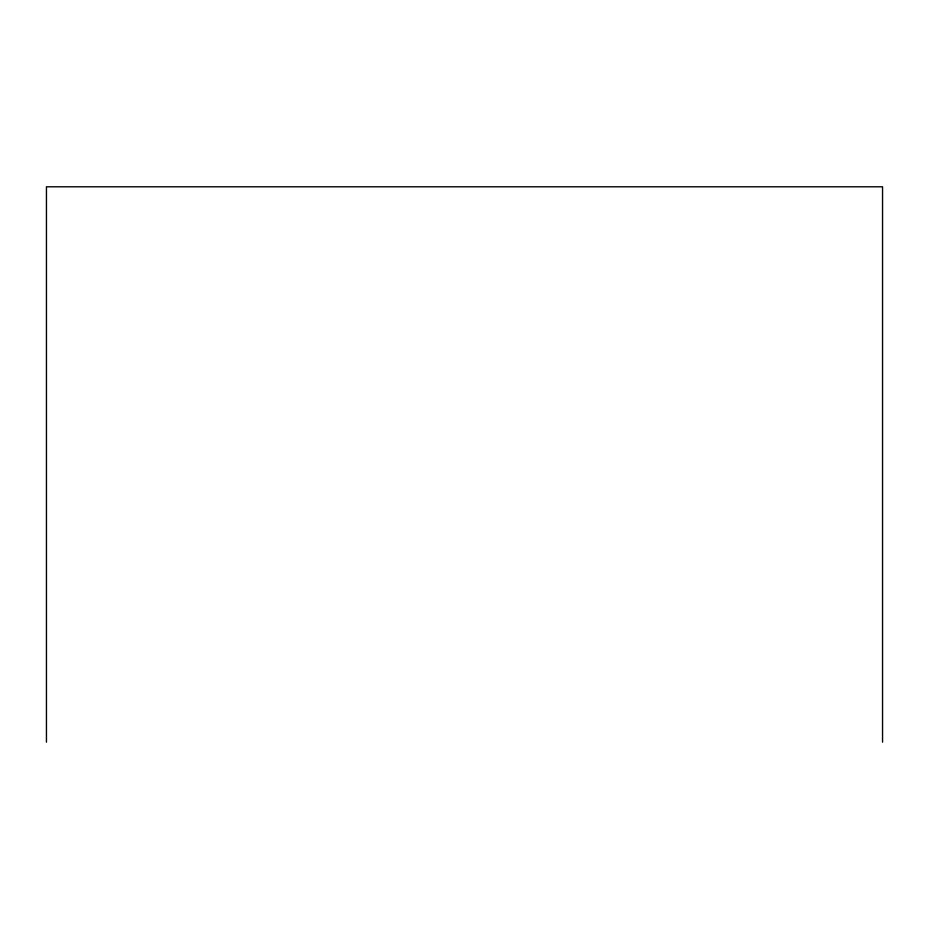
<?xml version="1.0" encoding="UTF-8"?>
<svg xmlns="http://www.w3.org/2000/svg" width="929" height="929" viewBox="0 0 929 929"><rect width="100%" height="100%" fill="white"/><g stroke="black" fill="none" stroke-linecap="round" stroke-linejoin="round"><path stroke-width="1.39" d="M882.55 742.201L882.55 186.799L46.45 186.799L46.45 742.201"/></g></svg>
